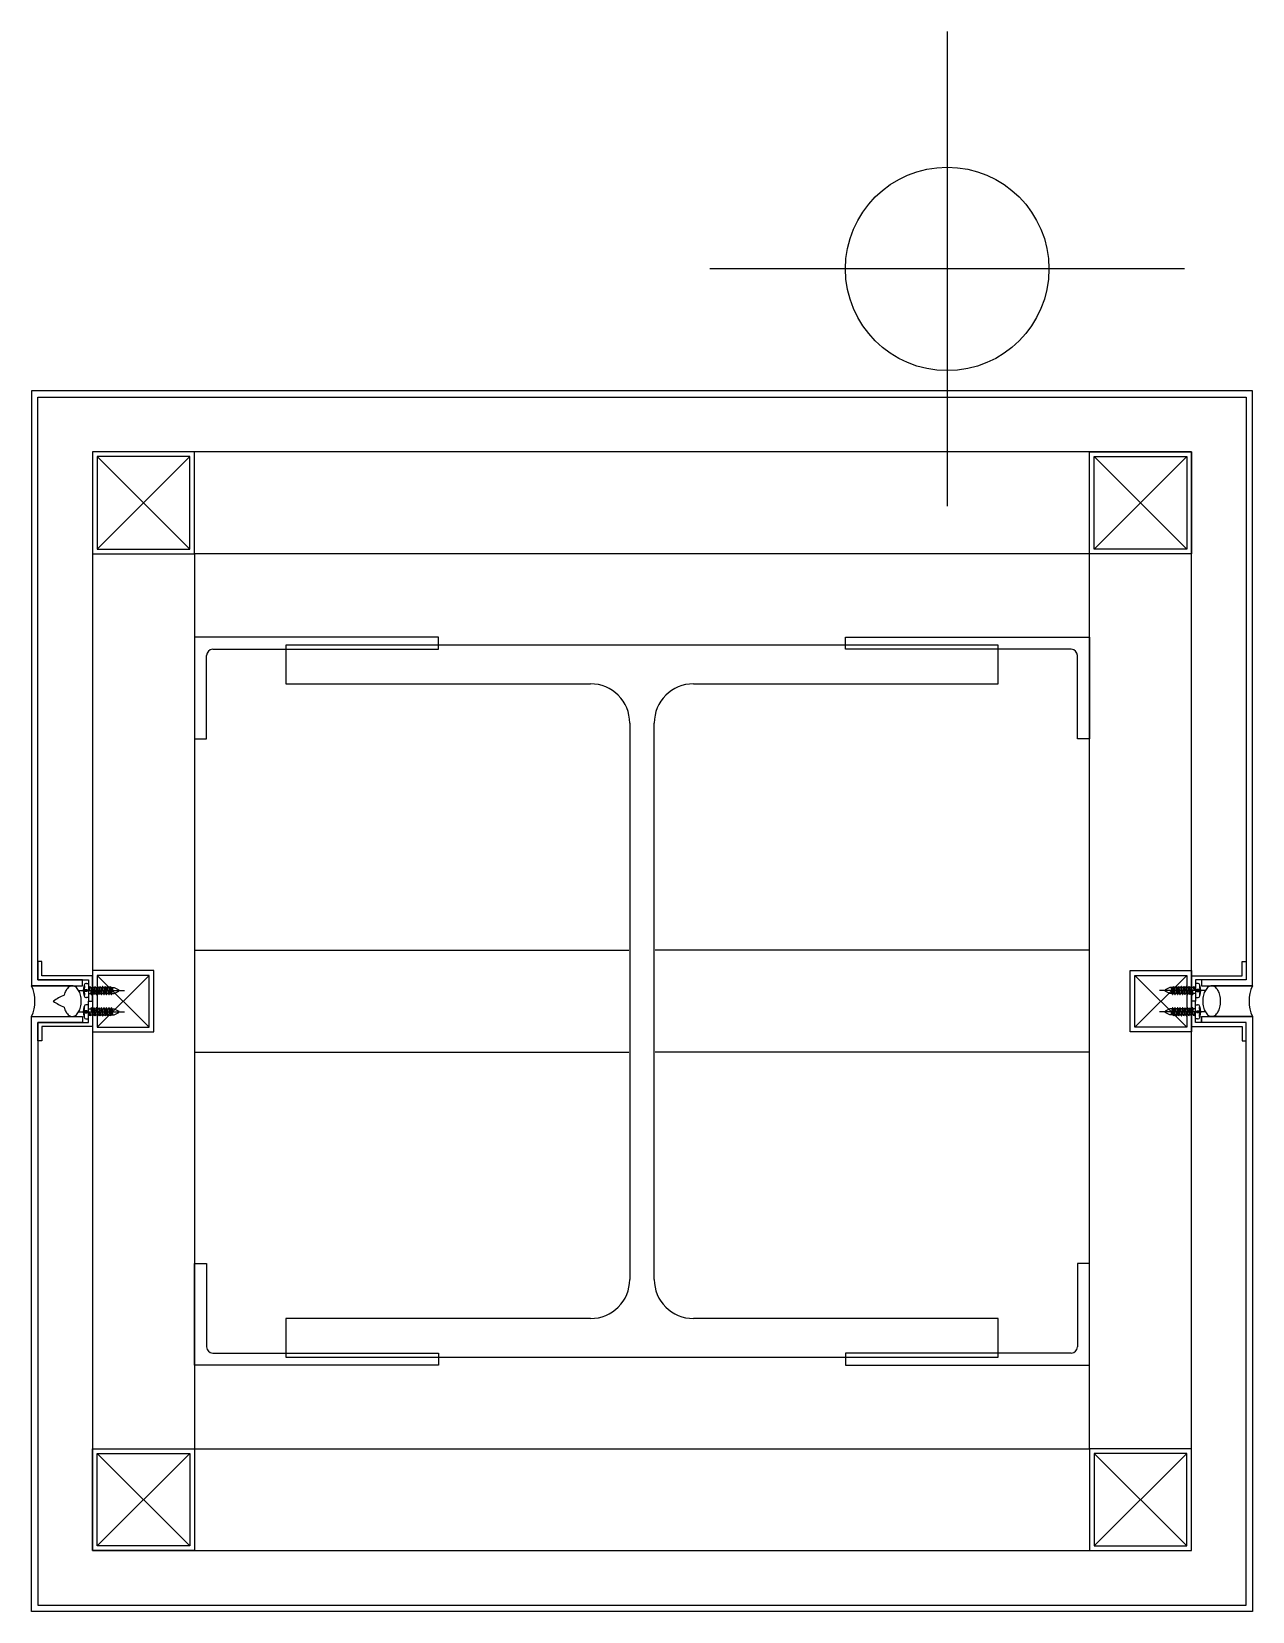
# Model space of a CAD drawing. Header units: millimetres. Extents: x -168200 to 672800, y -7409 to 118800.
# Drawn here: x 276400 to 277000, y 16100 to 16877 of the extents above; entities that cross this region are included whole.
import ezdxf

# ---------------------------------------------------------------- set-up
doc = ezdxf.new("R2010")
doc.units = ezdxf.units.MM
doc.header["$LTSCALE"] = 200
doc.layers.add('1 BA', color=9, linetype='Continuous')

msp = doc.modelspace()

# ---------------------------------------------------------------- linework, layer by layer
at = {"layer": '1 BA'}
for p, q in [((276850, 16876.67), (276850, 16643.33)), ((276966.67, 16760), (276733.33, 16760)), ((277000, 16700), (276400, 16700)), ((276400, 16700), (276400, 16407.5)), ((277000, 16407.5), (277000, 16700)), ((276403, 16410.5), (276403, 16697)), ((276403, 16697), (276997, 16697)), ((276997, 16697), (276997, 16410.5)), ((276480, 16670), (276430, 16670)), ((276430, 16670), (276430, 16620)), ((276970, 16670), (276430, 16670)), ((276430, 16670), (276430, 16130)), ((276432.3, 16667.7), (276477.7, 16622.3)), ((276477.7, 16667.7), (276432.3, 16622.3)), ((276477.7, 16667.7), (276432.3, 16667.7)), ((276432.3, 16667.7), (276432.3, 16622.3)), ((276477.7, 16622.3), (276477.7, 16667.7)), ((276480, 16620), (276480, 16670)), ((276920, 16620), (276920, 16670)), ((276920, 16670), (276970, 16670)), ((276967.7, 16667.7), (276922.3, 16622.3)), ((276922.3, 16667.7), (276967.7, 16622.3)), ((276922.3, 16622.3), (276922.3, 16667.7)), ((276922.3, 16667.7), (276967.7, 16667.7)), ((276967.7, 16667.7), (276967.7, 16622.3)), ((276970, 16670), (276970, 16620)), ((276970, 16130), (276970, 16670)), ((276432.3, 16622.3), (276477.7, 16622.3)), ((276967.7, 16622.3), (276922.3, 16622.3)), ((276430, 16620), (276480, 16620)), ((276920, 16620), (276480, 16620)), ((276480, 16620), (276480, 16180)), ((276970, 16620), (276920, 16620)), ((276920, 16180), (276920, 16620)), ((276480, 16579), (276480, 16528.99)), ((276600, 16579), (276480, 16579)), ((276875, 16575), (276525, 16575)), ((276525, 16575), (276525, 16556)), ((276600, 16573), (276600, 16579)), ((276800, 16573), (276800, 16579)), ((276800, 16579), (276920, 16579)), ((276875, 16556), (276875, 16575)), ((276920, 16579), (276920, 16528.99)), ((276486, 16528.99), (276486, 16570)), ((276489, 16573), (276600, 16573)), ((276911, 16573), (276800, 16573)), ((276914, 16528.99), (276914, 16570)), ((276525, 16556), (276674.75, 16556)), ((276725.25, 16556), (276875, 16556)), ((276694, 16536.75), (276694, 16263.25)), ((276706, 16263.25), (276706, 16536.75)), ((276480, 16528.99), (276486, 16528.99)), ((276920, 16528.99), (276914, 16528.99)), ((276405, 16419.5), (276403, 16419.5)), ((276403, 16419.5), (276403, 16410.5)), ((276405, 16412.5), (276405, 16419.5)), ((276480, 16425), (276693.5, 16425)), ((276920, 16425), (276706.5, 16425)), ((276995, 16412.5), (276995, 16419.5)), ((276995, 16419.5), (276997, 16419.5)), ((276997, 16419.5), (276997, 16410.5)), ((276430, 16412.5), (276405, 16412.5)), ((276460, 16415), (276430, 16415)), ((276430, 16415), (276430, 16385)), ((276430, 16400), (276430, 16412.5)), ((276432.3, 16412.7), (276457.7, 16387.3)), ((276457.7, 16412.7), (276432.3, 16387.3)), ((276457.7, 16412.7), (276432.3, 16412.7)), ((276432.3, 16412.7), (276432.3, 16387.3)), ((276457.7, 16387.3), (276457.7, 16412.7)), ((276460, 16385), (276460, 16415)), ((276940, 16385), (276940, 16415)), ((276940, 16415), (276970, 16415)), ((276967.7, 16412.7), (276942.3, 16387.3)), ((276942.3, 16412.7), (276967.7, 16387.3)), ((276942.3, 16387.3), (276942.3, 16412.7)), ((276942.3, 16412.7), (276967.7, 16412.7)), ((276967.7, 16412.7), (276967.7, 16387.3)), ((276970, 16415), (276970, 16385)), ((276970, 16400), (276970, 16412.5)), ((276970, 16412.5), (276995, 16412.5)), ((276400, 16407.5), (276420.46, 16407.5)), ((276400, 16407.5), (276425, 16407.5)), ((276420, 16407.5), (276400, 16407.5)), ((276425, 16410.5), (276403, 16410.5)), ((276403, 16410.5), (276428, 16410.5)), ((276423.03, 16405.25), (276445.61, 16405.25)), ((276425, 16407.5), (276425, 16410.5)), ((276425, 16407.5), (276425, 16407.5)), ((276425, 16407.5), (276425, 16407.5)), ((276425, 16407.5), (276425, 16407.5)), ((276425, 16407.5), (276425, 16407.5)), ((276425, 16407.5), (276425, 16407.5)), ((276425.75, 16407.8), (276425.95, 16407.57)), ((276425.9, 16406.27), (276425.85, 16406.06)), ((276425.85, 16406.06), (276425.85, 16405.91)), ((276425.85, 16405.91), (276425.91, 16405.81)), ((276425.91, 16404.69), (276425.85, 16404.59)), ((276425.85, 16404.59), (276425.85, 16404.44)), ((276425.85, 16404.44), (276425.9, 16404.23)), ((276425.97, 16406.51), (276425.9, 16406.27)), ((276425.9, 16404.23), (276425.97, 16403.99)), ((276425.91, 16405.81), (276426.03, 16405.76)), ((276426.03, 16404.74), (276425.91, 16404.69)), ((276425.95, 16407.57), (276426.05, 16407.32)), ((276426.03, 16406.78), (276425.97, 16406.51)), ((276425.97, 16403.99), (276426.03, 16403.72)), ((276426.07, 16407.05), (276426.03, 16406.78)), ((276426.03, 16405.76), (276426.19, 16405.74)), ((276426.19, 16404.76), (276426.03, 16404.74)), ((276426.03, 16403.72), (276426.07, 16403.45)), ((276426.05, 16407.32), (276426.07, 16407.05)), ((276426.07, 16403.45), (276426.05, 16403.18)), ((276426.19, 16405.74), (276426.38, 16405.74)), ((276426.38, 16404.76), (276426.19, 16404.76)), ((276426.38, 16405.74), (276426.58, 16405.76)), ((276426.58, 16404.74), (276426.38, 16404.76)), ((276426.58, 16405.76), (276426.79, 16405.77)), ((276426.79, 16404.73), (276426.58, 16404.74)), ((276426.79, 16405.77), (276426.98, 16405.76)), ((276426.98, 16404.74), (276426.79, 16404.73)), ((276426.98, 16405.76), (276427.16, 16405.72)), ((276427.16, 16404.78), (276426.98, 16404.74)), ((276427.01, 16408.75), (276428, 16408.75)), ((276427.16, 16405.72), (276427.29, 16405.64)), ((276427.29, 16404.86), (276427.16, 16404.78)), ((276427.29, 16405.64), (276427.39, 16405.53)), ((276427.39, 16404.97), (276427.29, 16404.86)), ((276427.39, 16405.53), (276427.44, 16405.4)), ((276427.44, 16405.1), (276427.39, 16404.97)), ((276427.44, 16405.4), (276427.46, 16405.25)), ((276427.46, 16405.25), (276427.44, 16405.1)), ((276428, 16410.5), (276428, 16400)), ((276428, 16408.75), (276428, 16401.75)), ((276428.51, 16406.75), (276428, 16406.75)), ((276428, 16403.75), (276429.12, 16403.75)), ((276428.41, 16405.2), (276428.74, 16407.25)), ((276428.41, 16405.2), (276428.51, 16406.75)), ((276428.7, 16407.23), (276428.51, 16406.75)), ((276428.51, 16405.18), (276428.84, 16407.19)), ((276428.51, 16405.18), (276429.01, 16406.75)), ((276428.81, 16407.24), (276429.01, 16406.75)), ((276429.01, 16406.75), (276429.74, 16406.75)), ((276429.12, 16403.75), (276429.74, 16406.75)), ((276429.32, 16403.26), (276429.12, 16403.75)), ((276429.32, 16403.26), (276429.97, 16407.25)), ((276429.43, 16403.27), (276430.07, 16407.19)), ((276429.43, 16403.27), (276429.62, 16403.75)), ((276429.62, 16403.75), (276430.24, 16406.75)), ((276429.62, 16403.75), (276430.35, 16403.75)), ((276429.94, 16407.23), (276429.74, 16406.75)), ((276430.04, 16407.24), (276430.24, 16406.75)), ((276430.24, 16406.75), (276430.97, 16406.75)), ((276430.35, 16403.75), (276430.97, 16406.75)), ((276430.55, 16403.26), (276430.35, 16403.75)), ((276430.55, 16403.26), (276431.21, 16407.25)), ((276430.66, 16403.27), (276431.3, 16407.19)), ((276430.66, 16403.27), (276430.85, 16403.75)), ((276430.85, 16403.75), (276431.47, 16406.75)), ((276430.85, 16403.75), (276431.59, 16403.75)), ((276431.17, 16407.23), (276430.97, 16406.75)), ((276431.27, 16407.24), (276431.47, 16406.75)), ((276431.47, 16406.75), (276432.21, 16406.75)), ((276431.59, 16403.75), (276432.21, 16406.75)), ((276431.79, 16403.26), (276431.59, 16403.75)), ((276431.79, 16403.26), (276432.44, 16407.25)), ((276431.89, 16403.27), (276432.54, 16407.19)), ((276431.89, 16403.27), (276432.09, 16403.75)), ((276432.09, 16403.75), (276432.71, 16406.75)), ((276432.09, 16403.75), (276432.82, 16403.75)), ((276432.4, 16407.23), (276432.21, 16406.75)), ((276432.51, 16407.24), (276432.71, 16406.75)), ((276432.71, 16406.75), (276433.44, 16406.75)), ((276432.82, 16403.75), (276433.44, 16406.75)), ((276433.02, 16403.26), (276432.82, 16403.75)), ((276433.02, 16403.26), (276433.67, 16407.25)), ((276433.12, 16403.27), (276433.77, 16407.19)), ((276433.12, 16403.27), (276433.32, 16403.75)), ((276433.32, 16403.75), (276433.94, 16406.75)), ((276433.32, 16403.75), (276434.05, 16403.75)), ((276433.63, 16407.23), (276433.44, 16406.75)), ((276433.74, 16407.24), (276433.94, 16406.75)), ((276433.94, 16406.75), (276434.67, 16406.75)), ((276434.05, 16403.75), (276434.67, 16406.75)), ((276434.25, 16403.26), (276434.05, 16403.75)), ((276434.25, 16403.26), (276434.91, 16407.25)), ((276434.36, 16403.27), (276435, 16407.19)), ((276434.36, 16403.27), (276434.55, 16403.75)), ((276434.55, 16403.75), (276435.17, 16406.75)), ((276434.55, 16403.75), (276435.28, 16403.75)), ((276434.87, 16407.23), (276434.67, 16406.75)), ((276434.97, 16407.24), (276435.17, 16406.75)), ((276435.17, 16406.75), (276435.91, 16406.75)), ((276435.28, 16403.75), (276435.91, 16406.75)), ((276435.48, 16403.26), (276435.28, 16403.75)), ((276435.48, 16403.26), (276436.14, 16407.25)), ((276435.59, 16403.27), (276436.23, 16407.19)), ((276435.59, 16403.27), (276435.78, 16403.75)), ((276435.78, 16403.75), (276436.41, 16406.75)), ((276435.78, 16403.75), (276436.52, 16403.75)), ((276436.1, 16407.23), (276435.91, 16406.75)), ((276436.21, 16407.24), (276436.41, 16406.75)), ((276436.41, 16406.75), (276437.14, 16406.75)), ((276436.52, 16403.75), (276437.14, 16406.75)), ((276436.72, 16403.26), (276436.52, 16403.75)), ((276436.72, 16403.26), (276437.37, 16407.25)), ((276436.82, 16403.27), (276437.47, 16407.19)), ((276436.82, 16403.27), (276437.02, 16403.75)), ((276437.02, 16403.75), (276437.64, 16406.75)), ((276437.02, 16403.75), (276437.75, 16403.75)), ((276437.33, 16407.23), (276437.14, 16406.75)), ((276437.44, 16407.24), (276437.64, 16406.75)), ((276437.64, 16406.75), (276438.37, 16406.75)), ((276437.75, 16403.75), (276438.37, 16406.75)), ((276437.95, 16403.26), (276437.75, 16403.75)), ((276437.95, 16403.26), (276438.6, 16407.25)), ((276438.06, 16403.27), (276438.7, 16407.19)), ((276438.06, 16403.27), (276438.25, 16403.75)), ((276438.25, 16403.75), (276438.87, 16406.75)), ((276438.25, 16403.75), (276438.98, 16403.75)), ((276438.57, 16407.23), (276438.37, 16406.75)), ((276438.67, 16407.24), (276438.87, 16406.75)), ((276438.8, 16406.75), (276440.5, 16406.75)), ((276438.98, 16403.75), (276439.61, 16406.75)), ((276439.18, 16403.26), (276438.98, 16403.75)), ((276439.18, 16403.26), (276439.79, 16406.75)), ((276439.29, 16403.27), (276439.79, 16406.5)), ((276439.29, 16403.27), (276439.48, 16403.75)), ((276439.48, 16403.75), (276439.79, 16405.21)), ((276439.48, 16403.75), (276440.5, 16403.75)), ((276439.79, 16406.75), (276439.79, 16405.21)), ((276440.5, 16406.75), (276442.8, 16405.63)), ((276440.5, 16403.75), (276442.8, 16404.87)), ((276976.97, 16405.25), (276954.39, 16405.25)), ((276959.5, 16406.75), (276957.2, 16405.63)), ((276959.5, 16403.75), (276957.2, 16404.87)), ((276961.2, 16406.75), (276959.5, 16406.75)), ((276960.52, 16403.75), (276959.5, 16403.75)), ((276960.82, 16403.26), (276960.21, 16406.75)), ((276960.21, 16406.75), (276960.21, 16405.21)), ((276960.71, 16403.27), (276960.21, 16406.5)), ((276960.52, 16403.75), (276960.21, 16405.21)), ((276961.02, 16403.75), (276960.39, 16406.75)), ((276960.71, 16403.27), (276960.52, 16403.75)), ((276960.82, 16403.26), (276961.02, 16403.75)), ((276961.75, 16403.75), (276961.02, 16403.75)), ((276961.33, 16407.24), (276961.13, 16406.75)), ((276961.75, 16403.75), (276961.13, 16406.75)), ((276961.94, 16403.27), (276961.3, 16407.19)), ((276962.05, 16403.26), (276961.4, 16407.25)), ((276961.43, 16407.23), (276961.63, 16406.75)), ((276962.36, 16406.75), (276961.63, 16406.75)), ((276962.25, 16403.75), (276961.63, 16406.75)), ((276961.94, 16403.27), (276961.75, 16403.75)), ((276962.05, 16403.26), (276962.25, 16403.75)), ((276962.98, 16403.75), (276962.25, 16403.75)), ((276962.56, 16407.24), (276962.36, 16406.75)), ((276962.98, 16403.75), (276962.36, 16406.75)), ((276963.18, 16403.27), (276962.53, 16407.19)), ((276963.28, 16403.26), (276962.63, 16407.25)), ((276962.67, 16407.23), (276962.86, 16406.75)), ((276963.59, 16406.75), (276962.86, 16406.75)), ((276963.48, 16403.75), (276962.86, 16406.75)), ((276963.18, 16403.27), (276962.98, 16403.75)), ((276963.28, 16403.26), (276963.48, 16403.75)), ((276964.22, 16403.75), (276963.48, 16403.75)), ((276963.79, 16407.24), (276963.59, 16406.75)), ((276964.22, 16403.75), (276963.59, 16406.75)), ((276964.41, 16403.27), (276963.77, 16407.19)), ((276964.52, 16403.26), (276963.86, 16407.25)), ((276963.9, 16407.23), (276964.09, 16406.75)), ((276964.83, 16406.75), (276964.09, 16406.75)), ((276964.72, 16403.75), (276964.09, 16406.75)), ((276964.41, 16403.27), (276964.22, 16403.75)), ((276964.52, 16403.26), (276964.72, 16403.75)), ((276965.45, 16403.75), (276964.72, 16403.75)), ((276965.03, 16407.24), (276964.83, 16406.75)), ((276965.45, 16403.75), (276964.83, 16406.75)), ((276965.64, 16403.27), (276965, 16407.19)), ((276965.75, 16403.26), (276965.09, 16407.25)), ((276965.13, 16407.23), (276965.33, 16406.75)), ((276966.06, 16406.75), (276965.33, 16406.75)), ((276965.95, 16403.75), (276965.33, 16406.75)), ((276965.64, 16403.27), (276965.45, 16403.75)), ((276965.75, 16403.26), (276965.95, 16403.75)), ((276966.68, 16403.75), (276965.95, 16403.75)), ((276966.26, 16407.24), (276966.06, 16406.75)), ((276966.68, 16403.75), (276966.06, 16406.75)), ((276966.88, 16403.27), (276966.23, 16407.19)), ((276966.98, 16403.26), (276966.33, 16407.25)), ((276966.37, 16407.23), (276966.56, 16406.75)), ((276967.29, 16406.75), (276966.56, 16406.75)), ((276967.18, 16403.75), (276966.56, 16406.75)), ((276966.88, 16403.27), (276966.68, 16403.75)), ((276966.98, 16403.26), (276967.18, 16403.75)), ((276967.91, 16403.75), (276967.18, 16403.75)), ((276967.49, 16407.24), (276967.29, 16406.75)), ((276967.91, 16403.75), (276967.29, 16406.75)), ((276968.11, 16403.27), (276967.46, 16407.19)), ((276968.21, 16403.26), (276967.56, 16407.25)), ((276967.6, 16407.23), (276967.79, 16406.75)), ((276968.53, 16406.75), (276967.79, 16406.75)), ((276968.41, 16403.75), (276967.79, 16406.75)), ((276968.11, 16403.27), (276967.91, 16403.75)), ((276968.21, 16403.26), (276968.41, 16403.75)), ((276969.15, 16403.75), (276968.41, 16403.75)), ((276968.73, 16407.24), (276968.53, 16406.75)), ((276969.15, 16403.75), (276968.53, 16406.75)), ((276969.34, 16403.27), (276968.7, 16407.19)), ((276969.45, 16403.26), (276968.79, 16407.25)), ((276968.83, 16407.23), (276969.03, 16406.75)), ((276969.65, 16403.75), (276969.03, 16406.75)), ((276969.76, 16406.75), (276969.03, 16406.75)), ((276969.34, 16403.27), (276969.15, 16403.75)), ((276969.45, 16403.26), (276969.65, 16403.75)), ((276970.38, 16403.75), (276969.65, 16403.75)), ((276969.96, 16407.24), (276969.76, 16406.75)), ((276970.38, 16403.75), (276969.76, 16406.75)), ((276970.57, 16403.27), (276969.93, 16407.19)), ((276970.68, 16403.26), (276970.03, 16407.25)), ((276970.06, 16407.23), (276970.26, 16406.75)), ((276970.88, 16403.75), (276970.26, 16406.75)), ((276970.99, 16406.75), (276970.26, 16406.75)), ((276970.57, 16403.27), (276970.38, 16403.75)), ((276970.68, 16403.26), (276970.88, 16403.75)), ((276972, 16403.75), (276970.88, 16403.75)), ((276971.19, 16407.24), (276970.99, 16406.75)), ((276971.49, 16405.18), (276970.99, 16406.75)), ((276971.49, 16405.18), (276971.16, 16407.19)), ((276971.59, 16405.2), (276971.26, 16407.25)), ((276971.3, 16407.23), (276971.49, 16406.75)), ((276971.59, 16405.2), (276971.49, 16406.75)), ((276971.49, 16406.75), (276972, 16406.75)), ((276997, 16410.5), (276972, 16410.5)), ((276972, 16410.5), (276972, 16400)), ((276972.99, 16408.75), (276972, 16408.75)), ((276972, 16408.75), (276972, 16401.75)), ((276972.56, 16405.4), (276972.54, 16405.25)), ((276972.54, 16405.25), (276972.56, 16405.1)), ((276972.61, 16405.53), (276972.56, 16405.4)), ((276972.56, 16405.1), (276972.61, 16404.97)), ((276972.71, 16405.64), (276972.61, 16405.53)), ((276972.61, 16404.97), (276972.71, 16404.86)), ((276972.84, 16405.72), (276972.71, 16405.64)), ((276972.71, 16404.86), (276972.84, 16404.78)), ((276973.02, 16405.76), (276972.84, 16405.72)), ((276972.84, 16404.78), (276973.02, 16404.74)), ((276973.21, 16405.77), (276973.02, 16405.76)), ((276973.02, 16404.74), (276973.21, 16404.73)), ((276973.42, 16405.76), (276973.21, 16405.77)), ((276973.21, 16404.73), (276973.42, 16404.74)), ((276973.62, 16405.74), (276973.42, 16405.76)), ((276973.42, 16404.74), (276973.62, 16404.76)), ((276973.81, 16405.74), (276973.62, 16405.74)), ((276973.62, 16404.76), (276973.81, 16404.76)), ((276973.97, 16405.76), (276973.81, 16405.74)), ((276973.81, 16404.76), (276973.97, 16404.74)), ((276973.95, 16407.32), (276973.93, 16407.05)), ((276973.93, 16407.05), (276973.97, 16406.78)), ((276973.97, 16403.72), (276973.93, 16403.45)), ((276973.93, 16403.45), (276973.95, 16403.18)), ((276974.05, 16407.57), (276973.95, 16407.32)), ((276973.97, 16406.78), (276974.03, 16406.51)), ((276974.09, 16405.81), (276973.97, 16405.76)), ((276973.97, 16404.74), (276974.09, 16404.69)), ((276974.03, 16403.99), (276973.97, 16403.72)), ((276974.03, 16406.51), (276974.1, 16406.27)), ((276974.1, 16404.23), (276974.03, 16403.99)), ((276974.25, 16407.8), (276974.05, 16407.57)), ((276974.15, 16405.91), (276974.09, 16405.81)), ((276974.09, 16404.69), (276974.15, 16404.59)), ((276974.1, 16406.27), (276974.15, 16406.06)), ((276974.15, 16404.44), (276974.1, 16404.23)), ((276974.15, 16406.06), (276974.15, 16405.91)), ((276974.15, 16404.59), (276974.15, 16404.44)), ((276997, 16410.5), (276975, 16410.5)), ((276975, 16410.5), (276975, 16407.5)), ((276975, 16407.5), (277000, 16407.5)), ((277000, 16407.5), (276979.54, 16407.5)), ((276980, 16407.5), (277000, 16407.5)), ((276425.95, 16402.93), (276425.75, 16402.7)), ((276425.95, 16397.07), (276425.75, 16397.3)), ((276425.85, 16395.56), (276425.9, 16395.77)), ((276425.85, 16395.41), (276425.85, 16395.56)), ((276425.9, 16395.77), (276425.97, 16396.01)), ((276426.05, 16403.18), (276425.95, 16402.93)), ((276426.05, 16396.82), (276425.95, 16397.07)), ((276425.97, 16396.01), (276426.03, 16396.28)), ((276426.03, 16396.28), (276426.07, 16396.55)), ((276426.07, 16396.55), (276426.05, 16396.82)), ((276428, 16401.75), (276427.01, 16401.75)), ((276428, 16398.25), (276427.01, 16398.25)), ((276428, 16389.5), (276428, 16400)), ((276428, 16400), (276430, 16400)), ((276428, 16400), (276430, 16400)), ((276428, 16391.25), (276428, 16398.25)), ((276428, 16396.25), (276429.12, 16396.25)), ((276429.32, 16396.74), (276429.12, 16396.25)), ((276429.12, 16396.25), (276429.74, 16393.25)), ((276429.32, 16396.74), (276429.97, 16392.75)), ((276429.43, 16396.73), (276429.62, 16396.25)), ((276429.43, 16396.73), (276430.07, 16392.81)), ((276429.62, 16396.25), (276430.24, 16393.25)), ((276429.62, 16396.25), (276430.35, 16396.25)), ((276430, 16400), (276430, 16387.5)), ((276430.55, 16396.74), (276430.35, 16396.25)), ((276430.35, 16396.25), (276430.97, 16393.25)), ((276430.55, 16396.74), (276431.21, 16392.75)), ((276430.66, 16396.73), (276430.85, 16396.25)), ((276430.66, 16396.73), (276431.3, 16392.81)), ((276430.85, 16396.25), (276431.47, 16393.25)), ((276430.85, 16396.25), (276431.59, 16396.25)), ((276431.79, 16396.74), (276431.59, 16396.25)), ((276431.59, 16396.25), (276432.21, 16393.25)), ((276431.79, 16396.74), (276432.44, 16392.75)), ((276431.89, 16396.73), (276432.09, 16396.25)), ((276431.89, 16396.73), (276432.54, 16392.81)), ((276432.09, 16396.25), (276432.71, 16393.25)), ((276432.09, 16396.25), (276432.82, 16396.25)), ((276433.02, 16396.74), (276432.82, 16396.25)), ((276432.82, 16396.25), (276433.44, 16393.25)), ((276433.02, 16396.74), (276433.67, 16392.75)), ((276433.12, 16396.73), (276433.77, 16392.81)), ((276433.12, 16396.73), (276433.32, 16396.25)), ((276433.32, 16396.25), (276433.94, 16393.25)), ((276433.32, 16396.25), (276434.05, 16396.25)), ((276434.25, 16396.74), (276434.05, 16396.25)), ((276434.05, 16396.25), (276434.67, 16393.25)), ((276434.25, 16396.74), (276434.91, 16392.75)), ((276434.36, 16396.73), (276434.55, 16396.25)), ((276434.36, 16396.73), (276435, 16392.81)), ((276434.55, 16396.25), (276435.17, 16393.25)), ((276434.55, 16396.25), (276435.28, 16396.25)), ((276435.48, 16396.74), (276435.28, 16396.25)), ((276435.28, 16396.25), (276435.91, 16393.25)), ((276435.48, 16396.74), (276436.14, 16392.75)), ((276435.59, 16396.73), (276436.23, 16392.81)), ((276435.59, 16396.73), (276435.78, 16396.25)), ((276435.78, 16396.25), (276436.41, 16393.25)), ((276435.78, 16396.25), (276436.52, 16396.25)), ((276436.72, 16396.74), (276436.52, 16396.25)), ((276436.52, 16396.25), (276437.14, 16393.25)), ((276436.72, 16396.74), (276437.37, 16392.75)), ((276436.82, 16396.73), (276437.02, 16396.25)), ((276436.82, 16396.73), (276437.47, 16392.81)), ((276437.02, 16396.25), (276437.64, 16393.25)), ((276437.02, 16396.25), (276437.75, 16396.25)), ((276437.95, 16396.74), (276437.75, 16396.25)), ((276437.75, 16396.25), (276438.37, 16393.25)), ((276437.95, 16396.74), (276438.6, 16392.75)), ((276438.06, 16396.73), (276438.7, 16392.81)), ((276438.06, 16396.73), (276438.25, 16396.25)), ((276438.25, 16396.25), (276438.98, 16396.25)), ((276438.25, 16396.25), (276438.87, 16393.25)), ((276439.18, 16396.74), (276438.98, 16396.25)), ((276438.98, 16396.25), (276439.61, 16393.25)), ((276439.18, 16396.74), (276439.79, 16393.25)), ((276439.29, 16396.73), (276439.79, 16393.5)), ((276439.29, 16396.73), (276439.48, 16396.25)), ((276439.48, 16396.25), (276439.79, 16394.79)), ((276439.48, 16396.25), (276440.5, 16396.25)), ((276440.5, 16396.25), (276442.8, 16395.13)), ((276959.5, 16396.25), (276957.2, 16395.13)), ((276960.52, 16396.25), (276959.5, 16396.25)), ((276960.82, 16396.74), (276960.21, 16393.25)), ((276960.71, 16396.73), (276960.21, 16393.5)), ((276960.52, 16396.25), (276960.21, 16394.79)), ((276961.02, 16396.25), (276960.39, 16393.25)), ((276960.71, 16396.73), (276960.52, 16396.25)), ((276960.82, 16396.74), (276961.02, 16396.25)), ((276961.75, 16396.25), (276961.02, 16396.25)), ((276961.75, 16396.25), (276961.13, 16393.25)), ((276961.94, 16396.73), (276961.3, 16392.81)), ((276962.05, 16396.74), (276961.4, 16392.75)), ((276962.25, 16396.25), (276961.63, 16393.25)), ((276961.94, 16396.73), (276961.75, 16396.25)), ((276962.05, 16396.74), (276962.25, 16396.25)), ((276962.98, 16396.25), (276962.25, 16396.25)), ((276962.98, 16396.25), (276962.36, 16393.25)), ((276963.18, 16396.73), (276962.53, 16392.81)), ((276963.28, 16396.74), (276962.63, 16392.75)), ((276963.48, 16396.25), (276962.86, 16393.25)), ((276963.18, 16396.73), (276962.98, 16396.25)), ((276963.28, 16396.74), (276963.48, 16396.25)), ((276964.22, 16396.25), (276963.48, 16396.25)), ((276964.22, 16396.25), (276963.59, 16393.25)), ((276964.41, 16396.73), (276963.77, 16392.81)), ((276964.52, 16396.74), (276963.86, 16392.75)), ((276964.72, 16396.25), (276964.09, 16393.25)), ((276964.41, 16396.73), (276964.22, 16396.25)), ((276964.52, 16396.74), (276964.72, 16396.25)), ((276965.45, 16396.25), (276964.72, 16396.25)), ((276965.45, 16396.25), (276964.83, 16393.25)), ((276965.64, 16396.73), (276965, 16392.81)), ((276965.75, 16396.74), (276965.09, 16392.75)), ((276965.95, 16396.25), (276965.33, 16393.25)), ((276965.64, 16396.73), (276965.45, 16396.25)), ((276965.75, 16396.74), (276965.95, 16396.25)), ((276966.68, 16396.25), (276965.95, 16396.25)), ((276966.68, 16396.25), (276966.06, 16393.25)), ((276966.88, 16396.73), (276966.23, 16392.81)), ((276966.98, 16396.74), (276966.33, 16392.75)), ((276967.18, 16396.25), (276966.56, 16393.25)), ((276966.88, 16396.73), (276966.68, 16396.25)), ((276966.98, 16396.74), (276967.18, 16396.25)), ((276967.91, 16396.25), (276967.18, 16396.25)), ((276967.91, 16396.25), (276967.29, 16393.25)), ((276968.11, 16396.73), (276967.46, 16392.81)), ((276968.21, 16396.74), (276967.56, 16392.75)), ((276968.41, 16396.25), (276967.79, 16393.25)), ((276968.11, 16396.73), (276967.91, 16396.25)), ((276968.21, 16396.74), (276968.41, 16396.25)), ((276969.15, 16396.25), (276968.41, 16396.25)), ((276969.15, 16396.25), (276968.53, 16393.25)), ((276969.34, 16396.73), (276968.7, 16392.81)), ((276969.45, 16396.74), (276968.79, 16392.75)), ((276969.65, 16396.25), (276969.03, 16393.25)), ((276969.34, 16396.73), (276969.15, 16396.25)), ((276969.45, 16396.74), (276969.65, 16396.25)), ((276970.38, 16396.25), (276969.65, 16396.25)), ((276970.38, 16396.25), (276969.76, 16393.25)), ((276970.57, 16396.73), (276969.93, 16392.81)), ((276970, 16400), (276970, 16387.5)), ((276972, 16400), (276970, 16400)), ((276972, 16400), (276970, 16400)), ((276970.68, 16396.74), (276970.03, 16392.75)), ((276970.88, 16396.25), (276970.26, 16393.25)), ((276970.57, 16396.73), (276970.38, 16396.25)), ((276970.68, 16396.74), (276970.88, 16396.25)), ((276972, 16396.25), (276970.88, 16396.25)), ((276972, 16401.75), (276972.99, 16401.75)), ((276972, 16389.5), (276972, 16400)), ((276972, 16391.25), (276972, 16398.25)), ((276972, 16398.25), (276972.99, 16398.25)), ((276973.93, 16396.55), (276973.95, 16396.82)), ((276973.97, 16396.28), (276973.93, 16396.55)), ((276973.95, 16403.18), (276974.05, 16402.93)), ((276973.95, 16396.82), (276974.05, 16397.07)), ((276974.03, 16396.01), (276973.97, 16396.28)), ((276974.1, 16395.77), (276974.03, 16396.01)), ((276974.05, 16402.93), (276974.25, 16402.7)), ((276974.05, 16397.07), (276974.25, 16397.3)), ((276974.15, 16395.56), (276974.1, 16395.77)), ((276974.15, 16395.41), (276974.15, 16395.56)), ((276400, 16392.5), (276420.46, 16392.5)), ((276400, 16392.5), (276425, 16392.5)), ((276400, 16100), (276400, 16392.5)), ((276400, 16392.5), (276420, 16392.5)), ((276425, 16389.5), (276403, 16389.5)), ((276403, 16389.5), (276403, 16103)), ((276403, 16380.5), (276403, 16389.5)), ((276403, 16389.5), (276428, 16389.5)), ((276423.03, 16394.75), (276445.61, 16394.75)), ((276425, 16392.5), (276425, 16389.5)), ((276425, 16392.5), (276425, 16392.5)), ((276425, 16392.5), (276425, 16392.5)), ((276425, 16392.5), (276425, 16392.5)), ((276425, 16392.5), (276425, 16392.5)), ((276425, 16392.5), (276425, 16392.5)), ((276425, 16392.5), (276425, 16389.5)), ((276425.75, 16392.2), (276425.95, 16392.43)), ((276425.91, 16395.31), (276425.85, 16395.41)), ((276425.85, 16394.09), (276425.91, 16394.19)), ((276425.85, 16393.94), (276425.85, 16394.09)), ((276425.9, 16393.73), (276425.85, 16393.94)), ((276425.97, 16393.49), (276425.9, 16393.73)), ((276426.03, 16395.26), (276425.91, 16395.31)), ((276425.91, 16394.19), (276426.03, 16394.24)), ((276425.95, 16392.43), (276426.05, 16392.68)), ((276426.03, 16393.22), (276425.97, 16393.49)), ((276426.19, 16395.24), (276426.03, 16395.26)), ((276426.03, 16394.24), (276426.19, 16394.26)), ((276426.07, 16392.95), (276426.03, 16393.22)), ((276426.05, 16392.68), (276426.07, 16392.95)), ((276426.38, 16395.24), (276426.19, 16395.24)), ((276426.19, 16394.26), (276426.38, 16394.26)), ((276426.58, 16395.26), (276426.38, 16395.24)), ((276426.38, 16394.26), (276426.58, 16394.24)), ((276426.79, 16395.27), (276426.58, 16395.26)), ((276426.58, 16394.24), (276426.79, 16394.23)), ((276426.98, 16395.26), (276426.79, 16395.27)), ((276426.79, 16394.23), (276426.98, 16394.24)), ((276427.16, 16395.22), (276426.98, 16395.26)), ((276426.98, 16394.24), (276427.16, 16394.28)), ((276427.01, 16391.25), (276428, 16391.25)), ((276427.29, 16395.14), (276427.16, 16395.22)), ((276427.16, 16394.28), (276427.29, 16394.36)), ((276427.39, 16395.03), (276427.29, 16395.14)), ((276427.29, 16394.36), (276427.39, 16394.47)), ((276427.44, 16394.9), (276427.39, 16395.03)), ((276427.39, 16394.47), (276427.44, 16394.6)), ((276427.46, 16394.75), (276427.44, 16394.9)), ((276427.44, 16394.6), (276427.46, 16394.75)), ((276428.51, 16393.25), (276428, 16393.25)), ((276428.41, 16394.8), (276428.74, 16392.75)), ((276428.41, 16394.8), (276428.51, 16393.25)), ((276428.51, 16394.82), (276428.84, 16392.81)), ((276428.51, 16394.82), (276429.01, 16393.25)), ((276428.7, 16392.77), (276428.51, 16393.25)), ((276428.81, 16392.76), (276429.01, 16393.25)), ((276429.01, 16393.25), (276429.74, 16393.25)), ((276429.94, 16392.77), (276429.74, 16393.25)), ((276430.04, 16392.76), (276430.24, 16393.25)), ((276430.24, 16393.25), (276430.97, 16393.25)), ((276431.17, 16392.77), (276430.97, 16393.25)), ((276431.27, 16392.76), (276431.47, 16393.25)), ((276431.47, 16393.25), (276432.21, 16393.25)), ((276432.4, 16392.77), (276432.21, 16393.25)), ((276432.51, 16392.76), (276432.71, 16393.25)), ((276432.71, 16393.25), (276433.44, 16393.25)), ((276433.63, 16392.77), (276433.44, 16393.25)), ((276433.74, 16392.76), (276433.94, 16393.25)), ((276433.94, 16393.25), (276434.67, 16393.25)), ((276434.87, 16392.77), (276434.67, 16393.25)), ((276434.97, 16392.76), (276435.17, 16393.25)), ((276435.17, 16393.25), (276435.91, 16393.25)), ((276436.1, 16392.77), (276435.91, 16393.25)), ((276436.21, 16392.76), (276436.41, 16393.25)), ((276436.41, 16393.25), (276437.14, 16393.25)), ((276437.33, 16392.77), (276437.14, 16393.25)), ((276437.44, 16392.76), (276437.64, 16393.25)), ((276437.64, 16393.25), (276438.37, 16393.25)), ((276438.57, 16392.77), (276438.37, 16393.25)), ((276438.67, 16392.76), (276438.87, 16393.25)), ((276438.8, 16393.25), (276440.5, 16393.25)), ((276439.79, 16393.25), (276439.79, 16394.79)), ((276440.5, 16393.25), (276442.8, 16394.37)), ((276976.97, 16394.75), (276954.39, 16394.75)), ((276959.5, 16393.25), (276957.2, 16394.37)), ((276961.2, 16393.25), (276959.5, 16393.25)), ((276960.21, 16393.25), (276960.21, 16394.79)), ((276961.33, 16392.76), (276961.13, 16393.25)), ((276961.43, 16392.77), (276961.63, 16393.25)), ((276962.36, 16393.25), (276961.63, 16393.25)), ((276962.56, 16392.76), (276962.36, 16393.25)), ((276962.67, 16392.77), (276962.86, 16393.25)), ((276963.59, 16393.25), (276962.86, 16393.25)), ((276963.79, 16392.76), (276963.59, 16393.25)), ((276963.9, 16392.77), (276964.09, 16393.25)), ((276964.83, 16393.25), (276964.09, 16393.25)), ((276965.03, 16392.76), (276964.83, 16393.25)), ((276965.13, 16392.77), (276965.33, 16393.25)), ((276966.06, 16393.25), (276965.33, 16393.25)), ((276966.26, 16392.76), (276966.06, 16393.25)), ((276966.37, 16392.77), (276966.56, 16393.25)), ((276967.29, 16393.25), (276966.56, 16393.25)), ((276967.49, 16392.76), (276967.29, 16393.25)), ((276967.6, 16392.77), (276967.79, 16393.25)), ((276968.53, 16393.25), (276967.79, 16393.25)), ((276968.73, 16392.76), (276968.53, 16393.25)), ((276968.83, 16392.77), (276969.03, 16393.25)), ((276969.76, 16393.25), (276969.03, 16393.25)), ((276969.96, 16392.76), (276969.76, 16393.25)), ((276970.06, 16392.77), (276970.26, 16393.25)), ((276970.99, 16393.25), (276970.26, 16393.25)), ((276971.49, 16394.82), (276970.99, 16393.25)), ((276971.19, 16392.76), (276970.99, 16393.25)), ((276971.49, 16394.82), (276971.16, 16392.81)), ((276971.59, 16394.8), (276971.26, 16392.75)), ((276971.3, 16392.77), (276971.49, 16393.25)), ((276971.59, 16394.8), (276971.49, 16393.25)), ((276971.49, 16393.25), (276972, 16393.25)), ((276972.99, 16391.25), (276972, 16391.25)), ((276997, 16389.5), (276972, 16389.5)), ((276972.54, 16394.75), (276972.56, 16394.9)), ((276972.56, 16394.6), (276972.54, 16394.75)), ((276972.56, 16394.9), (276972.61, 16395.03)), ((276972.61, 16394.47), (276972.56, 16394.6)), ((276972.61, 16395.03), (276972.71, 16395.14)), ((276972.71, 16394.36), (276972.61, 16394.47)), ((276972.71, 16395.14), (276972.84, 16395.22)), ((276972.84, 16394.28), (276972.71, 16394.36)), ((276972.84, 16395.22), (276973.02, 16395.26)), ((276973.02, 16394.24), (276972.84, 16394.28)), ((276973.02, 16395.26), (276973.21, 16395.27)), ((276973.21, 16394.23), (276973.02, 16394.24)), ((276973.21, 16395.27), (276973.42, 16395.26)), ((276973.42, 16394.24), (276973.21, 16394.23)), ((276973.42, 16395.26), (276973.62, 16395.24)), ((276973.62, 16394.26), (276973.42, 16394.24)), ((276973.62, 16395.24), (276973.81, 16395.24)), ((276973.81, 16394.26), (276973.62, 16394.26)), ((276973.81, 16395.24), (276973.97, 16395.26)), ((276973.97, 16394.24), (276973.81, 16394.26)), ((276973.93, 16392.95), (276973.97, 16393.22)), ((276973.95, 16392.68), (276973.93, 16392.95)), ((276974.05, 16392.43), (276973.95, 16392.68)), ((276973.97, 16395.26), (276974.09, 16395.31)), ((276974.09, 16394.19), (276973.97, 16394.24)), ((276973.97, 16393.22), (276974.03, 16393.49)), ((276974.03, 16393.49), (276974.1, 16393.73)), ((276974.25, 16392.2), (276974.05, 16392.43)), ((276974.09, 16395.31), (276974.15, 16395.41)), ((276974.15, 16394.09), (276974.09, 16394.19)), ((276974.1, 16393.73), (276974.15, 16393.94)), ((276974.15, 16393.94), (276974.15, 16394.09)), ((276975, 16392.5), (276975, 16389.5)), ((276975, 16389.5), (276975, 16392.5)), ((276975, 16392.5), (277000, 16392.5)), ((276997, 16389.5), (276975, 16389.5)), ((277000, 16392.5), (276979.54, 16392.5)), ((277000, 16392.5), (276980, 16392.5)), ((276997, 16103), (276997, 16389.5)), ((276997, 16380.5), (276997, 16389.5)), ((277000, 16392.5), (277000, 16100)), ((276405, 16380.5), (276403, 16380.5)), ((276430, 16387.5), (276405, 16387.5)), ((276405, 16387.5), (276405, 16380.5)), ((276430, 16385), (276460, 16385)), ((276432.3, 16387.3), (276457.7, 16387.3)), ((276970, 16385), (276940, 16385)), ((276967.7, 16387.3), (276942.3, 16387.3)), ((276970, 16387.5), (276995, 16387.5)), ((276995, 16387.5), (276995, 16380.5)), ((276995, 16380.5), (276997, 16380.5)), ((276480, 16375), (276693.5, 16375)), ((276920, 16375), (276706.5, 16375)), ((276480, 16221), (276480, 16271.02)), ((276480, 16271.02), (276486, 16271.02)), ((276486, 16271.02), (276486, 16230)), ((276920, 16271.02), (276914, 16271.02)), ((276914, 16271.02), (276914, 16230)), ((276920, 16221), (276920, 16271.02)), ((276674.75, 16244), (276525, 16244)), ((276525, 16244), (276525, 16225)), ((276875, 16244), (276725.25, 16244)), ((276875, 16225), (276875, 16244)), ((276489, 16227), (276600, 16227)), ((276525, 16225), (276875, 16225)), ((276600, 16227), (276600, 16221)), ((276911, 16227), (276800, 16227)), ((276800, 16227), (276800, 16221)), ((276600, 16221), (276480, 16221)), ((276800, 16221), (276920, 16221)), ((276430, 16180), (276480, 16180)), ((276430, 16130), (276430, 16180)), ((276480, 16180), (276480, 16130)), ((276480, 16180), (276920, 16180)), ((276970, 16180), (276920, 16180)), ((276920, 16180), (276920, 16130)), ((276970, 16130), (276970, 16180)), ((276432.3, 16132.3), (276477.7, 16177.7)), ((276477.7, 16132.3), (276432.3, 16177.7)), ((276432.3, 16177.7), (276477.7, 16177.7)), ((276432.3, 16132.3), (276432.3, 16177.7)), ((276477.7, 16177.7), (276477.7, 16132.3)), ((276967.7, 16132.3), (276922.3, 16177.7)), ((276922.3, 16132.3), (276967.7, 16177.7)), ((276967.7, 16177.7), (276922.3, 16177.7)), ((276922.3, 16177.7), (276922.3, 16132.3)), ((276967.7, 16132.3), (276967.7, 16177.7)), ((276477.7, 16132.3), (276432.3, 16132.3)), ((276922.3, 16132.3), (276967.7, 16132.3)), ((276480, 16130), (276430, 16130)), ((276430, 16130), (276970, 16130)), ((276920, 16130), (276970, 16130)), ((276403, 16103), (276997, 16103)), ((277000, 16100), (276400, 16100))]:
    msp.add_line(p, q, dxfattribs=at)
msp.add_circle((276850, 16760), 50, dxfattribs=at)
for centre, radius, start, end in [((276489, 16570), 3, 90, 180), ((276911, 16570), 3, 0, 90), ((276674.75, 16536.75), 19.25, 0, 90), ((276725.25, 16536.75), 19.25, 90, 180), ((276383.86, 16400), 17.8, 335.07803, 24.92197), ((276424.26, 16401.01), 8.52, 149.72427, 166.40617), ((276421.64, 16402.54), 5.48, 125.3569, 149.72427), ((276420, 16404.85), 2.65, 90, 125.3569), ((276420, 16404.85), 2.65, 54.6431, 90), ((276418.36, 16402.54), 5.48, 30.27573, 54.6431), ((276415.74, 16401.01), 8.52, 13.59383, 30.27573), ((276434.76, 16405.25), 9.36, 164.20502, 195.79498), ((276427.01, 16407.45), 1.3, 90.02335, 164.41138), ((276428.46, 16405.22), 0.0602, 200.68507, 319.27288), ((276428.76, 16407.16), 0.0925, 60.07535, 130.13388), ((276429.37, 16403.34), 0.0925, 240.07535, 310.13388), ((276430, 16407.16), 0.0925, 60.07535, 130.13388), ((276430.6, 16403.34), 0.0925, 240.07535, 310.13388), ((276431.23, 16407.16), 0.0925, 60.07535, 130.13388), ((276431.83, 16403.34), 0.0925, 240.07535, 310.13388), ((276432.46, 16407.16), 0.0925, 60.07535, 130.13388), ((276433.06, 16403.34), 0.0925, 240.07535, 310.13388), ((276433.69, 16407.16), 0.0925, 60.07535, 130.13388), ((276434.3, 16403.34), 0.0925, 240.07535, 310.13388), ((276434.93, 16407.16), 0.0925, 60.07535, 130.13388), ((276435.53, 16403.34), 0.0925, 240.07535, 310.13388), ((276436.16, 16407.16), 0.0925, 60.07535, 130.13388), ((276436.76, 16403.34), 0.0925, 240.07535, 310.13388), ((276437.39, 16407.16), 0.0925, 60.07535, 130.13388), ((276438, 16403.34), 0.0925, 240.07535, 310.13388), ((276438.63, 16407.16), 0.0925, 60.07535, 130.13388), ((276439.23, 16403.34), 0.0925, 240.07535, 310.13388), ((276442.54, 16405.25), 0.46, 305.16271, 54.83729), ((276957.46, 16405.25), 0.46, 125.16271, 234.83729), ((276960.77, 16403.34), 0.0925, 229.86612, 299.92465), ((276961.37, 16407.16), 0.0925, 49.86612, 119.92465), ((276962, 16403.34), 0.0925, 229.86612, 299.92465), ((276962.61, 16407.16), 0.0925, 49.86612, 119.92465), ((276963.24, 16403.34), 0.0925, 229.86612, 299.92465), ((276963.84, 16407.16), 0.0925, 49.86612, 119.92465), ((276964.47, 16403.34), 0.0925, 229.86612, 299.92465), ((276965.07, 16407.16), 0.0925, 49.86612, 119.92465), ((276965.7, 16403.34), 0.0925, 229.86612, 299.92465), ((276966.31, 16407.16), 0.0925, 49.86612, 119.92465), ((276966.94, 16403.34), 0.0925, 229.86612, 299.92465), ((276967.54, 16407.16), 0.0925, 49.86612, 119.92465), ((276968.17, 16403.34), 0.0925, 229.86612, 299.92465), ((276968.77, 16407.16), 0.0925, 49.86612, 119.92465), ((276969.4, 16403.34), 0.0925, 229.86612, 299.92465), ((276970, 16407.16), 0.0925, 49.86612, 119.92465), ((276970.63, 16403.34), 0.0925, 229.86612, 299.92465), ((276971.24, 16407.16), 0.0925, 49.86612, 119.92465), ((276971.54, 16405.22), 0.0602, 220.72712, 339.31493), ((276972.99, 16407.45), 1.3, 15.58862, 89.97665), ((276965.24, 16405.25), 9.36, 344.20502, 15.79498), ((276984.26, 16401.01), 8.52, 149.72427, 166.40617), ((276981.64, 16402.54), 5.48, 125.3569, 149.72427), ((276980, 16404.85), 2.65, 90, 125.3569), ((276980, 16404.85), 2.65, 54.6431, 90), ((276978.36, 16402.54), 5.48, 30.27573, 54.6431), ((276975.74, 16401.01), 8.52, 13.59383, 30.27573), ((277016.14, 16400), 17.8, 155.07803, 204.92197), ((276438.97, 16355.8), 52.51, 115.96365, 122.6731), ((276438.97, 16444.2), 52.51, 237.3269, 244.03635), ((276424.26, 16398.99), 8.52, 193.59383, 210.27573), ((276415.74, 16398.99), 8.52, 329.72427, 346.40617), ((276411.57, 16400), 12.8, 0, 13.59383), ((276411.57, 16400), 12.8, 346.40617, 0), ((276434.76, 16394.75), 9.36, 164.20502, 195.79498), ((276427.01, 16403.05), 1.3, 195.58862, 269.97665), ((276427.01, 16396.95), 1.3, 90.02335, 164.41138), ((276429.37, 16396.66), 0.0925, 49.86612, 119.92465), ((276430.6, 16396.66), 0.0925, 49.86612, 119.92465), ((276431.83, 16396.66), 0.0925, 49.86612, 119.92465), ((276433.06, 16396.66), 0.0925, 49.86612, 119.92465), ((276434.3, 16396.66), 0.0925, 49.86612, 119.92465), ((276435.53, 16396.66), 0.0925, 49.86612, 119.92465), ((276436.76, 16396.66), 0.0925, 49.86612, 119.92465), ((276438, 16396.66), 0.0925, 49.86612, 119.92465), ((276439.23, 16396.66), 0.0925, 49.86612, 119.92465), ((276960.77, 16396.66), 0.0925, 60.07535, 130.13388), ((276962, 16396.66), 0.0925, 60.07535, 130.13388), ((276963.24, 16396.66), 0.0925, 60.07535, 130.13388), ((276964.47, 16396.66), 0.0925, 60.07535, 130.13388), ((276965.7, 16396.66), 0.0925, 60.07535, 130.13388), ((276966.94, 16396.66), 0.0925, 60.07535, 130.13388), ((276968.17, 16396.66), 0.0925, 60.07535, 130.13388), ((276969.4, 16396.66), 0.0925, 60.07535, 130.13388), ((276970.63, 16396.66), 0.0925, 60.07535, 130.13388), ((276972.99, 16403.05), 1.3, 270.02335, 344.41138), ((276972.99, 16396.95), 1.3, 15.58862, 89.97665), ((276965.24, 16394.75), 9.36, 344.20502, 15.79498), ((276988.43, 16400), 12.8, 166.40617, 180), ((276988.43, 16400), 12.8, 180, 193.59383), ((276984.26, 16398.99), 8.52, 193.59383, 210.27573), ((276975.74, 16398.99), 8.52, 329.72427, 346.40617), ((276971.57, 16400), 12.8, 0, 13.59383), ((276971.57, 16400), 12.8, 346.40617, 0), ((276421.64, 16397.46), 5.48, 210.27573, 234.6431), ((276420, 16395.15), 2.65, 234.6431, 270), ((276420, 16395.15), 2.65, 270, 305.3569), ((276418.36, 16397.46), 5.48, 305.3569, 329.72427), ((276427.01, 16392.55), 1.3, 195.58862, 269.97665), ((276428.46, 16394.78), 0.0602, 40.72712, 159.31493), ((276428.76, 16392.84), 0.0925, 229.86612, 299.92465), ((276430, 16392.84), 0.0925, 229.86612, 299.92465), ((276431.23, 16392.84), 0.0925, 229.86612, 299.92465), ((276432.46, 16392.84), 0.0925, 229.86612, 299.92465), ((276433.69, 16392.84), 0.0925, 229.86612, 299.92465), ((276434.93, 16392.84), 0.0925, 229.86612, 299.92465), ((276436.16, 16392.84), 0.0925, 229.86612, 299.92465), ((276437.39, 16392.84), 0.0925, 229.86612, 299.92465), ((276438.63, 16392.84), 0.0925, 229.86612, 299.92465), ((276442.54, 16394.75), 0.46, 305.16271, 54.83729), ((276957.46, 16394.75), 0.46, 125.16271, 234.83729), ((276961.37, 16392.84), 0.0925, 240.07535, 310.13388), ((276962.61, 16392.84), 0.0925, 240.07535, 310.13388), ((276963.84, 16392.84), 0.0925, 240.07535, 310.13388), ((276965.07, 16392.84), 0.0925, 240.07535, 310.13388), ((276966.31, 16392.84), 0.0925, 240.07535, 310.13388), ((276967.54, 16392.84), 0.0925, 240.07535, 310.13388), ((276968.77, 16392.84), 0.0925, 240.07535, 310.13388), ((276970, 16392.84), 0.0925, 240.07535, 310.13388), ((276971.24, 16392.84), 0.0925, 240.07535, 310.13388), ((276971.54, 16394.78), 0.0602, 20.68507, 139.27288), ((276972.99, 16392.55), 1.3, 270.02335, 344.41138), ((276981.64, 16397.46), 5.48, 210.27573, 234.6431), ((276980, 16395.15), 2.65, 234.6431, 270), ((276980, 16395.15), 2.65, 270, 305.3569), ((276978.36, 16397.46), 5.48, 305.3569, 329.72427), ((276674.75, 16263.25), 19.25, 270, 0), ((276725.25, 16263.25), 19.25, 180, 270), ((276489, 16230), 3, 180, 270), ((276911, 16230), 3, 270, 360)]:
    msp.add_arc(centre, radius, start, end, dxfattribs=at)

doc.saveas('drawing.dxf')
